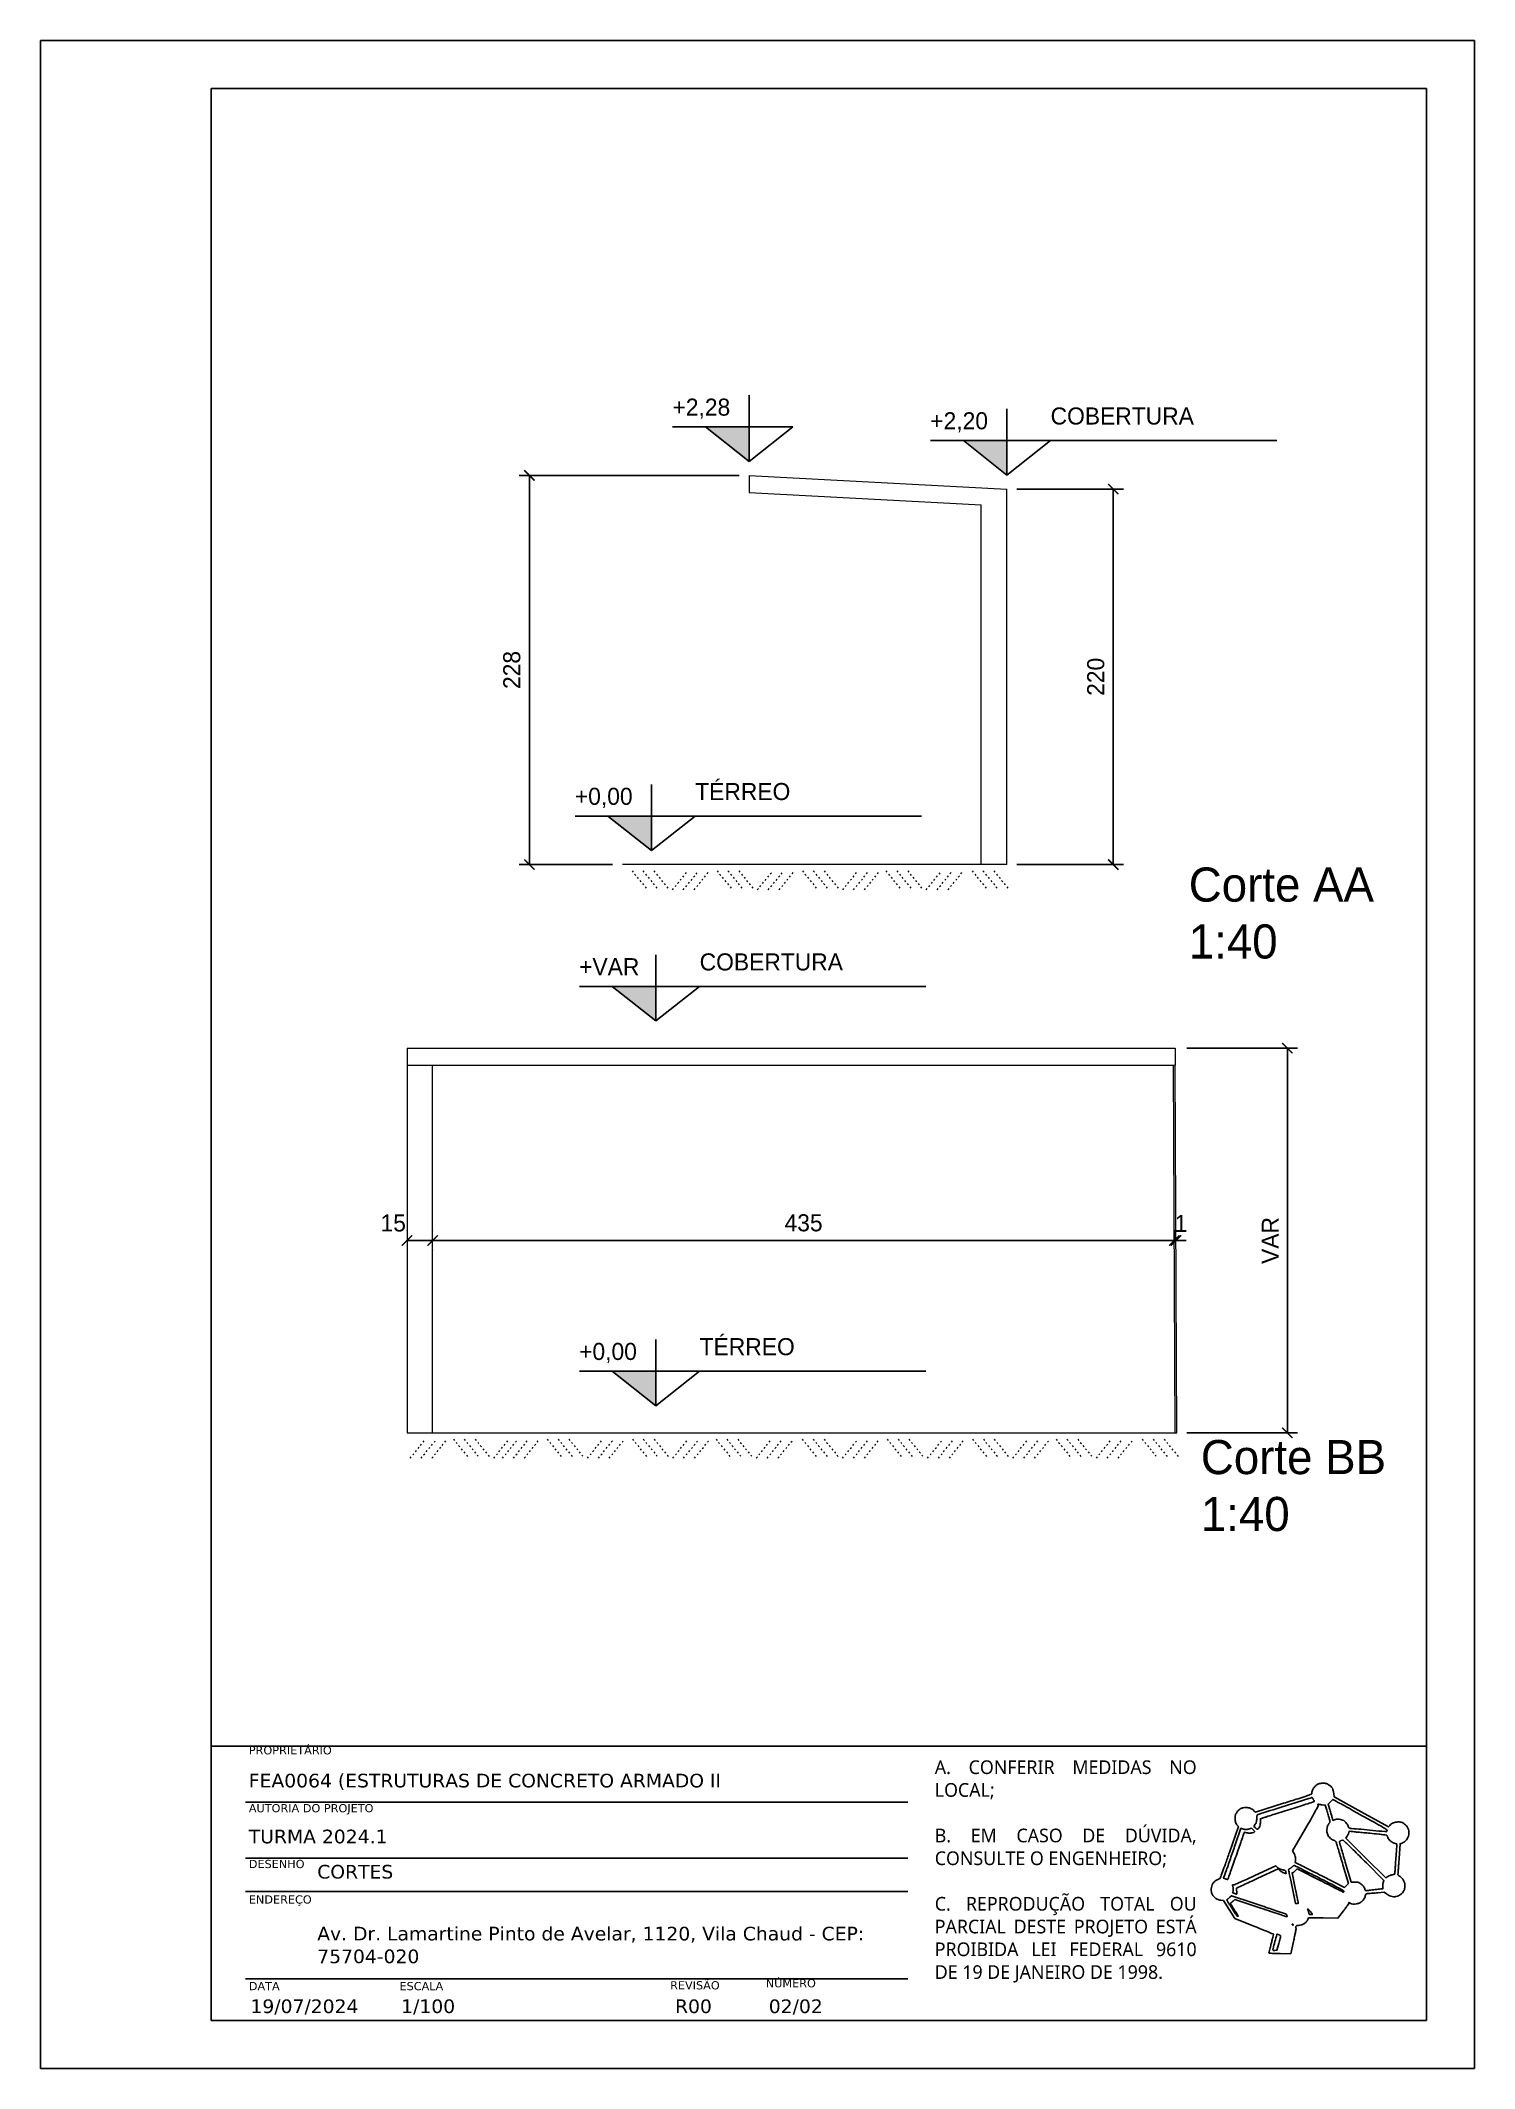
# Paper-space layout 'A4-02' of a CAD drawing. Header units: centimetres, sheet in millimetres. Extents: x 0 to 210, y 0 to 297.
# The model-space entities are those that its viewports show. They can reach past a viewport. Long polylines and large blocks are cut down to what shows.
import ezdxf

# ---------------------------------------------------------------- set-up
doc = ezdxf.new("R2010")
doc.units = ezdxf.units.CM
doc.header["$LTSCALE"] = 0.5
doc.linetypes.add('ACAD_ISO03W100', pattern=[30, 12, -18])
doc.layers.get('0').update_dxf_attribs({"lineweight": 0})
doc.layers.get('0').transparency = 0.9
doc.layers.get('Defpoints').update_dxf_attribs({"color": 130})
doc.layers.add('CARIMBO', color=250, linetype='Continuous')
doc.layers.add('COTA', color=10, linetype='Continuous')
doc.layers.get('0').off()
doc.styles.add('Century Gothic_B', font='GOTHICB.TTF', dxfattribs={"height": 0.15})
doc.styles.add('COTA40', font='GOTHIC.TTF', dxfattribs={"height": 0.1})
doc.dimstyles.new('COTA40', dxfattribs={"dimscale": 0, "dimtxt": 0.1, "dimasz": 0.06, "dimexe": 0.06, "dimexo": 0.059, "dimgap": 0.05, "dimtad": 1, "dimdec": 0, "dimlfac": 100, "dimzin": 0, "dimdsep": 46, "dimtxsty": 'COTA40', "dimblk": 'ARCHTICK', "dimcen": 0.09, "dimclrt": 7, "dimadec": 0, "dimazin": 0, "dimtfac": 1.5, "dimtdec": 0, "dimtix": 1, "dimtmove": 2, "dimatfit": 3, "dimfxl": 1, "dimtolj": 1, "dimtzin": 0, "dimarcsym": 0})

# ---------------------------------------------------------------- blocks, each defined once
blk = doc.blocks.new('_ArchTick')
at = {"color": 0, "linetype": 'ByBlock', "const_width": 0.15}
blk.add_lwpolyline([(-0.5, -0.5), (0.5, 0.5)], dxfattribs=at)
blk = doc.blocks.new('*D31')
at = {"layer": 'COTA', "color": 0, "lineweight": -2, "transparency": 16777216}
for p, q in [((59.282, -298.382), (59.906, -298.382)), ((59.846, -298.382), (59.846, -300.582)), ((59.282, -300.582), (59.906, -300.582))]:
    blk.add_line(p, q, dxfattribs=at)
at = {"layer": 'Defpoints', "color": 0, "lineweight": 5, "transparency": 16777216}
for p in [(59.223, -298.382), (59.223, -300.582), (59.846, -300.582)]:
    blk.add_point(p, dxfattribs=at)
at = {"layer": 'COTA', "color": 0, "lineweight": -2, "transparency": 16777216, "xscale": 0.06, "yscale": 0.06, "zscale": 0.06}
for p, rotation in [((59.846, -298.382), 90), ((59.846, -300.582), 270)]:
    blk.add_blockref('_ArchTick', p, dxfattribs=dict(at, rotation=rotation))
at = {"layer": 'COTA', "color": 7, "transparency": 16777216, "insert": (59.744, -299.482), "char_height": 0.1, "attachment_point": 5, "rotation": 90, "style": 'COTA40'}
blk.add_mtext('\\A1;220', dxfattribs=at)
blk = doc.blocks.new('*D32')
at = {"layer": 'COTA', "color": 0, "lineweight": -2, "transparency": 16777216}
for p, q in [((57.654, -298.302), (56.366, -298.302)), ((56.426, -298.302), (56.426, -300.582)), ((56.912, -300.582), (56.366, -300.582))]:
    blk.add_line(p, q, dxfattribs=at)
at = {"layer": 'Defpoints', "color": 0, "lineweight": 5, "transparency": 16777216}
for p in [(57.713, -298.302), (56.426, -300.582), (56.971, -300.582)]:
    blk.add_point(p, dxfattribs=at)
at = {"layer": 'COTA', "color": 0, "lineweight": -2, "transparency": 16777216, "xscale": 0.06, "yscale": 0.06, "zscale": 0.06}
for p, rotation in [((56.426, -298.302), 90), ((56.426, -300.582), 270)]:
    blk.add_blockref('_ArchTick', p, dxfattribs=dict(at, rotation=rotation))
at = {"layer": 'COTA', "color": 7, "transparency": 16777216, "insert": (56.323, -299.442), "char_height": 0.1, "attachment_point": 5, "rotation": 90, "style": 'COTA40'}
blk.add_mtext('\\A1;228', dxfattribs=at)
blk = doc.blocks.new('*D33')
at = {"layer": 'COTA', "color": 0, "lineweight": -2, "transparency": 16777216}
for p, q in [((48.976, -310.657), (49.624, -310.657)), ((49.564, -312.911), (49.564, -310.657)), ((48.976, -312.911), (49.624, -312.911))]:
    blk.add_line(p, q, dxfattribs=at)
at = {"layer": 'Defpoints', "color": 0, "lineweight": 5, "transparency": 16777216}
for p in [(48.917, -310.657), (49.564, -310.657), (48.917, -312.911)]:
    blk.add_point(p, dxfattribs=at)
at = {"layer": 'COTA', "color": 0, "lineweight": -2, "transparency": 16777216, "xscale": 0.06, "yscale": 0.06, "zscale": 0.06}
for p, rotation in [((49.564, -310.657), 90), ((49.564, -312.911), 270)]:
    blk.add_blockref('_ArchTick', p, dxfattribs=dict(at, rotation=rotation))
at = {"layer": 'COTA', "color": 7, "transparency": 16777216, "insert": (49.464, -311.784), "char_height": 0.1, "attachment_point": 5, "rotation": 90, "style": 'COTA40'}
blk.add_mtext('\\A1;VAR', dxfattribs=at)
blk = doc.blocks.new('*D34')
at = {"layer": 'COTA', "color": 0, "lineweight": -2, "transparency": 16777216}
for p, q in [((48.902, -311.775), (48.902, -311.724)), ((44.557, -311.784), (48.902, -311.784)), ((44.557, -311.843), (44.557, -311.844))]:
    blk.add_line(p, q, dxfattribs=at)
at = {"layer": 'Defpoints', "color": 0, "lineweight": 5, "transparency": 16777216}
for p in [(44.557, -311.784), (48.902, -311.784), (48.902, -311.834)]:
    blk.add_point(p, dxfattribs=at)
at = {"layer": 'COTA', "color": 0, "lineweight": -2, "transparency": 16777216, "xscale": 0.06, "yscale": 0.06, "zscale": 0.06, "rotation": 180}
blk.add_blockref('_ArchTick', (44.557, -311.784), dxfattribs=at)
at = {"layer": 'COTA', "color": 0, "lineweight": -2, "transparency": 16777216, "xscale": 0.06, "yscale": 0.06, "zscale": 0.06}
blk.add_blockref('_ArchTick', (48.902, -311.784), dxfattribs=at)
at = {"layer": 'COTA', "color": 7, "transparency": 16777216, "insert": (46.73, -311.681), "char_height": 0.1, "attachment_point": 5, "style": 'COTA40'}
blk.add_mtext('\\A1;435', dxfattribs=at)
blk = doc.blocks.new('*D35')
at = {"layer": 'COTA', "color": 0, "lineweight": -2, "transparency": 16777216}
for p, q in [((44.407, -311.725), (44.407, -311.724)), ((44.557, -311.725), (44.557, -311.724)), ((44.557, -311.784), (44.407, -311.784))]:
    blk.add_line(p, q, dxfattribs=at)
at = {"layer": 'Defpoints', "color": 0, "lineweight": 5, "transparency": 16777216}
for p in [(44.407, -311.784), (44.407, -311.784), (44.557, -311.784)]:
    blk.add_point(p, dxfattribs=at)
at = {"layer": 'COTA', "color": 0, "lineweight": -2, "transparency": 16777216, "xscale": 0.06, "yscale": 0.06, "zscale": 0.06, "rotation": 180}
blk.add_blockref('_ArchTick', (44.407, -311.784), dxfattribs=at)
at = {"layer": 'COTA', "color": 0, "lineweight": -2, "transparency": 16777216, "xscale": 0.06, "yscale": 0.06, "zscale": 0.06}
blk.add_blockref('_ArchTick', (44.557, -311.784), dxfattribs=at)
at = {"layer": 'COTA', "color": 7, "transparency": 16777216, "insert": (44.326, -311.682), "char_height": 0.1, "attachment_point": 5, "style": 'COTA40'}
blk.add_mtext('\\A1;15', dxfattribs=at)
blk = doc.blocks.new('*D36')
at = {"layer": 'COTA', "color": 0, "lineweight": -2, "transparency": 16777216}
for p, q in [((48.902, -311.725), (48.902, -311.724)), ((48.912, -311.725), (48.912, -311.724)), ((48.902, -311.784), (48.842, -311.784)), ((48.902, -311.784), (48.912, -311.784)), ((48.912, -311.784), (48.972, -311.784))]:
    blk.add_line(p, q, dxfattribs=at)
at = {"layer": 'Defpoints', "color": 0, "lineweight": 5, "transparency": 16777216}
for p in [(48.902, -311.784), (48.912, -311.784), (48.912, -311.784)]:
    blk.add_point(p, dxfattribs=at)
at = {"layer": 'COTA', "color": 0, "lineweight": -2, "transparency": 16777216, "xscale": 0.06, "yscale": 0.06, "zscale": 0.06}
blk.add_blockref('_ArchTick', (48.902, -311.784), dxfattribs=at)
at = {"layer": 'COTA', "color": 0, "lineweight": -2, "transparency": 16777216, "xscale": 0.06, "yscale": 0.06, "zscale": 0.06, "rotation": 180}
blk.add_blockref('_ArchTick', (48.912, -311.784), dxfattribs=at)
at = {"layer": 'COTA', "color": 7, "transparency": 16777216, "insert": (48.941, -311.684), "char_height": 0.1, "attachment_point": 5, "style": 'COTA40'}
blk.add_mtext('\\A1;1', dxfattribs=at)

msp = doc.modelspace()

# ---------------------------------------------------------------- hatches: boundary and pattern name
at = {"layer": 'COTA'}
h = msp.add_hatch(color=256, dxfattribs=at)
h.dxf.hatch_style = 1
h.paths.add_polyline_path([(57.713, -298.018), (57.458, -298.018), (57.713, -298.22)])
h = msp.add_hatch(color=256, dxfattribs=at)
h.dxf.hatch_style = 1
h.paths.add_polyline_path([(59.223, -298.098), (58.968, -298.098), (59.223, -298.3)])
h = msp.add_hatch(color=256, dxfattribs=at)
h.dxf.hatch_style = 1
h.paths.add_polyline_path([(57.141, -300.298), (56.886, -300.298), (57.141, -300.5)])
h = msp.add_hatch(color=256, dxfattribs=at)
h.dxf.hatch_style = 1
h.paths.add_polyline_path([(45.864, -310.296), (45.609, -310.296), (45.864, -310.498)])
h = msp.add_hatch(color=256, dxfattribs=at)
h.dxf.hatch_style = 1
h.paths.add_polyline_path([(45.864, -312.55), (45.609, -312.55), (45.864, -312.752)])

# ---------------------------------------------------------------- linework, layer by layer
at = {"layer": 'CARIMBO', "color": 251, "linetype": 'Continuous', "lineweight": 5, "true_color": 0x636466}
for points in [[(57.713, -298.302), (59.223, -298.382)], [(57.713, -298.302), (57.713, -298.402)], [(57.713, -298.402), (57.713, -298.402), (57.713, -298.402), (59.073, -298.474)], [(59.223, -300.582), (59.223, -298.382), (59.223, -298.382)], [(59.223, -300.582), (59.073, -300.582), (59.073, -298.474)], [(44.407, -310.657), (44.407, -312.911)], [(44.407, -310.657), (48.907, -310.657)], [(48.907, -310.657), (48.907, -310.757)], [(44.407, -310.757), (48.907, -310.757)], [(44.557, -312.911), (44.557, -312.911), (44.557, -310.757)]]:
    msp.add_lwpolyline(points, dxfattribs=at)
at = {"layer": 'CARIMBO', "color": 3, "linetype": 'Continuous', "lineweight": 5}
for points in [[(59.223, -300.582), (56.971, -300.582)], [(44.407, -312.911), (48.917, -312.911)]]:
    msp.add_lwpolyline(points, dxfattribs=at)
at = {"layer": 'CARIMBO', "color": 12, "linetype": 'ACAD_ISO03W100', "lineweight": 5}
for points in [[(57.027, -300.619), (57.118, -300.73)], [(57.091, -300.619), (57.181, -300.73)], [(57.155, -300.619), (57.245, -300.73)], [(57.264, -300.73), (57.354, -300.619)], [(57.327, -300.73), (57.418, -300.619)], [(57.391, -300.73), (57.481, -300.619)], [(57.525, -300.619), (57.616, -300.73)], [(57.589, -300.619), (57.679, -300.73)], [(57.653, -300.619), (57.743, -300.73)], [(57.761, -300.73), (57.852, -300.619)], [(57.825, -300.73), (57.916, -300.619)], [(57.889, -300.73), (57.979, -300.619)], [(58.025, -300.619), (58.115, -300.73)], [(58.089, -300.619), (58.179, -300.73)], [(58.152, -300.619), (58.243, -300.73)], [(58.261, -300.73), (58.351, -300.619)], [(58.325, -300.73), (58.415, -300.619)], [(58.389, -300.73), (58.479, -300.619)], [(58.514, -300.619), (58.604, -300.73)], [(58.578, -300.619), (58.668, -300.73)], [(58.642, -300.619), (58.732, -300.73)], [(58.75, -300.73), (58.841, -300.619)], [(58.814, -300.73), (58.904, -300.619)], [(58.878, -300.73), (58.968, -300.619)], [(59.019, -300.619), (59.11, -300.73)], [(59.083, -300.619), (59.174, -300.73)], [(59.147, -300.619), (59.237, -300.73)], [(44.426, -313.059), (44.516, -312.948)], [(44.489, -313.059), (44.58, -312.948)], [(44.553, -313.059), (44.643, -312.948)], [(44.679, -312.948), (44.769, -313.059)], [(44.742, -312.948), (44.833, -313.059)], [(44.806, -312.948), (44.896, -313.059)], [(44.915, -313.059), (45.005, -312.948)], [(44.966, -313.059), (45.057, -312.948)], [(45.03, -313.059), (45.12, -312.948)], [(45.094, -313.059), (45.184, -312.948)], [(45.228, -312.948), (45.318, -313.059)], [(45.292, -312.948), (45.382, -313.059)], [(45.355, -312.948), (45.446, -313.059)], [(45.464, -313.059), (45.554, -312.948)], [(45.528, -313.059), (45.618, -312.948)], [(45.591, -313.059), (45.682, -312.948)], [(45.728, -312.948), (45.818, -313.059)], [(45.791, -312.948), (45.882, -313.059)], [(45.855, -312.948), (45.945, -313.059)], [(45.964, -313.059), (46.054, -312.948)], [(46.027, -313.059), (46.118, -312.948)], [(46.091, -313.059), (46.182, -312.948)], [(46.217, -312.948), (46.307, -313.059)], [(46.28, -312.948), (46.371, -313.059)], [(46.344, -312.948), (46.435, -313.059)], [(46.453, -313.059), (46.543, -312.948)], [(46.517, -313.059), (46.607, -312.948)], [(46.58, -313.059), (46.671, -312.948)], [(46.722, -312.948), (46.812, -313.059)], [(46.786, -312.948), (46.876, -313.059)], [(46.85, -312.948), (46.94, -313.059)], [(46.958, -313.059), (47.049, -312.948)], [(47.022, -313.059), (47.112, -312.948)], [(47.086, -313.059), (47.176, -312.948)], [(47.22, -312.948), (47.31, -313.059)], [(47.284, -312.948), (47.374, -313.059)], [(47.347, -312.948), (47.438, -313.059)], [(47.456, -313.059), (47.547, -312.948)], [(47.52, -313.059), (47.61, -312.948)], [(47.584, -313.059), (47.674, -312.948)], [(47.72, -312.948), (47.81, -313.059)], [(47.783, -312.948), (47.874, -313.059)], [(47.847, -312.948), (47.937, -313.059)], [(47.956, -313.059), (48.046, -312.948)], [(48.02, -313.059), (48.11, -312.948)], [(48.083, -313.059), (48.174, -312.948)], [(48.209, -312.948), (48.299, -313.059)], [(48.273, -312.948), (48.363, -313.059)], [(48.336, -312.948), (48.427, -313.059)], [(48.445, -313.059), (48.535, -312.948)], [(48.509, -313.059), (48.599, -312.948)], [(48.572, -313.059), (48.663, -312.948)], [(48.714, -312.948), (48.805, -313.059)], [(48.778, -312.948), (48.868, -313.059)], [(48.842, -312.948), (48.932, -313.059)]]:
    msp.add_lwpolyline(points, dxfattribs=at)
at = {"layer": 'CARIMBO', "color": 4, "linetype": 'Continuous', "lineweight": 5}
for points in [[(48.907, -312.911), (48.897, -310.757)], [(48.917, -312.911), (48.907, -310.757)]]:
    msp.add_lwpolyline(points, dxfattribs=at)
at = {"layer": 'COTA'}
for p, q in [((57.713, -298.22), (57.713, -297.832)), ((59.223, -298.3), (59.223, -297.912)), ((57.265, -298.018), (57.969, -298.018)), ((57.458, -298.018), (57.713, -298.22)), ((57.969, -298.018), (57.713, -298.22)), ((58.775, -298.098), (60.804, -298.098)), ((58.968, -298.098), (59.223, -298.3)), ((59.479, -298.098), (59.223, -298.3)), ((57.141, -300.5), (57.141, -300.112)), ((56.694, -300.298), (58.722, -300.298)), ((56.886, -300.298), (57.141, -300.5)), ((57.397, -300.298), (57.141, -300.5)), ((45.864, -310.498), (45.864, -310.111)), ((45.417, -310.296), (47.446, -310.296)), ((45.609, -310.296), (45.864, -310.498)), ((46.121, -310.296), (45.864, -310.498)), ((45.864, -312.752), (45.864, -312.364)), ((45.417, -312.55), (47.446, -312.55)), ((45.609, -312.55), (45.864, -312.752)), ((46.121, -312.55), (45.864, -312.752))]:
    msp.add_line(p, q, dxfattribs=at)

# ---------------------------------------------------------------- texts
at = {"layer": 'COTA', "color": 0, "char_height": 0.1, "attachment_point": 1, "style": 'COTA40'}
for s, insert in [('+2,28', (57.264, -297.852)), ('+2,20', (58.774, -297.932)), ('COBERTURA', (59.479, -297.904)), ('TÉRREO', (57.397, -300.104)), ('+0,00', (56.692, -300.132)), ('+VAR', (45.415, -310.13)), ('COBERTURA', (46.121, -310.102)), ('+0,00', (45.415, -312.384)), ('TÉRREO', (46.121, -312.356))]:
    msp.add_mtext_dynamic_manual_height_columns(s, width=2.72024, gutter_width=0.917, heights=[0], dxfattribs=dict(at, insert=insert))

# ---------------------------------------------------------------- dimensions: what is measured, and where the dimension line sits
at = {"layer": 'COTA'}
for base, p1, p2, picture, middle in [((56.426, -300.582), (57.713, -298.302), (56.971, -300.582), '*D32', (56.323, -299.442)), ((59.846, -300.582), (59.223, -298.382), (59.223, -300.582), '*D31', (59.744, -299.482))]:
    dim = msp.add_linear_dim(base=base, p1=p1, p2=p2, angle=90, dimstyle='COTA40', override={"dimscale": 1}, dxfattribs=at)
    dim.commit()
    dim.dimension.update_dxf_attribs({"geometry": picture, "text_midpoint": middle})
dim = msp.add_linear_dim(base=(49.564, -310.657), p1=(48.917, -312.911), p2=(48.917, -310.657), angle=90, text='VAR', dimstyle='COTA40', override={"dimscale": 1}, dxfattribs=at)
dim.commit()
dim.dimension.update_dxf_attribs({"geometry": '*D33', "text_midpoint": (49.464, -311.784)})
for base, p1, p2, picture, middle in [((44.407, -311.784), (44.557, -311.784), (44.407, -311.784), '*D35', (44.326, -311.682)), ((48.912, -311.784), (48.902, -311.784), (48.912, -311.784), '*D36', (48.941, -311.684))]:
    dim = msp.add_linear_dim(base=base, p1=p1, p2=p2, dimstyle='COTA40', override={"dimscale": 1}, dxfattribs=at)
    dim.commit()
    dim.dimension.update_dxf_attribs({"geometry": picture, "text_midpoint": middle, "dimtype": 160})
dim = msp.add_linear_dim(base=(48.9022701, -311.7837734), p1=(44.55727, -311.7837259), p2=(48.9022701, -311.8337723), dimstyle='COTA40', override={"dimscale": 1}, dxfattribs=at)
dim.commit()
dim.dimension.update_dxf_attribs({"geometry": '*D34', "text_midpoint": (46.7297701, -311.6812581)})

psp = doc.layouts.new('A4-02')

# ---------------------------------------------------------------- linework, layer by layer
at = {"layer": 'CARIMBO'}
for p, q in [((210, 297), (0, 297)), ((0, 297), (0, 0)), ((210, 0), (210, 297)), ((25, 290), (25, 7)), ((203, 290), (25, 290)), ((203, 7), (203, 290)), ((25, 47.2), (203, 47.2)), ((30, 39), (127, 39)), ((30, 30.8), (127, 30.8)), ((30, 25.9), (127, 25.9)), ((30, 13.1), (127, 13.1)), ((25, 7), (203, 7)), ((0, 0), (210, 0))]:
    psp.add_line(p, q, dxfattribs=at)
for points in [[(187.08, 41.64, 0.079478), (186.74, 41.4, 0.054467), (186.45, 41.04, 0.055091), (186.25, 40.63, 0.089267), (186.18, 40.25, -0.318001), (186.12, 40.17, -0.00227), (185.34, 39.9, -0.004795), (184.18, 39.51, -0.00091), (182.05, 38.84), (177.93, 37.53), (177.7, 37.75, 0.045989), (177.45, 37.95, 0.048466), (177.17, 38.1, 0.049205), (176.87, 38.19, 0.050376), (176.56, 38.22, 0.057358), (176.1, 38.17, 0.073919), (175.71, 38.01, 0.074646), (175.39, 37.75, 0.059941), (175.13, 37.39, 0.022187), (175.03, 37.19, 0.046293), (174.98, 37.03, 0.042492), (174.95, 36.86, 0.016038), (174.94, 36.61, 0.031811), (174.97, 36.29, 0.052573), (175.03, 36.03, 0.056422), (175.14, 35.8, 0.043793), (175.31, 35.58), (175.44, 35.44), (174.12, 31.64, -0.001341), (173.53, 29.96, -0.00365), (173.1, 28.79, -0.000922), (172.76, 27.86, -0.232969), (172.7, 27.8, 0.052602), (172.3, 27.63, 0.060655), (171.96, 27.39, 0.062659), (171.7, 27.08, 0.062566), (171.53, 26.71, 0.067657), (171.44, 26.28, 0.07176), (171.48, 25.84, 0.071432), (171.65, 25.44, 0.066114), (171.92, 25.08, 0.03404), (172.13, 24.9, 0.051282), (172.34, 24.77, 0.04987), (172.58, 24.69, 0.030117), (172.87, 24.63), (173.23, 24.59), (174.07, 23.28), (174.92, 21.97), (177.71, 20.84, -0.00035), (178.78, 20.41, -0.000565), (179.69, 20.04, -0.000077), (180.5, 19.7, -0.041097), (180.55, 19.68, -0.317107), (180.56, 19.64, -0.002034), (180.48, 19.25, -0.00699), (180.37, 18.81, -0.004284), (180.24, 18.29, 0.003499), (180.08, 17.68, 0.009869), (179.98, 17.26, 0.005641), (179.91, 16.94, 0.317571), (179.94, 16.89, 0.121999), (179.99, 16.87, 0.001087), (180.44, 16.85, 0.003666), (180.96, 16.84, 0.002349), (181.55, 16.82), (183.1, 16.8), (183.5, 18.6, 0.003235), (183.65, 19.31, 0.004837), (183.77, 19.92, 0.002145), (183.87, 20.45, 0.099334), (183.86, 20.56, -0.057961), (183.84, 20.75, -0.189286), (183.89, 20.86, -0.162677), (184.01, 20.93, -0.040506), (184.23, 20.95, 0.074695), (184.64, 21.01, 0.067212), (185.03, 21.19, 0.06575), (185.36, 21.47, 0.065907), (185.61, 21.83), (185.72, 22.05), (187.86, 22.04), (190.01, 22.02), (190.82, 23.07, 0.005197), (191.14, 23.5, 0.009482), (191.39, 23.85, 0.004462), (191.59, 24.15, 0.241149), (191.59, 24.21, -0.038552), (191.58, 24.28, -0.487664), (191.59, 24.29, -0.104544), (191.63, 24.28, -0.003557), (191.79, 24.21, 0.08403), (192.2, 24.08, 0.068415), (192.66, 24.09, 0.066973), (193.11, 24.22, 0.07379), (193.5, 24.46, 0.047786), (193.69, 24.66, 0.036473), (193.86, 24.91, 0.037396), (193.99, 25.16, 0.094407), (194.03, 25.36, -0.152944), (194.06, 25.48, -0.128065), (194.16, 25.56, -0.081842), (194.33, 25.61, -0.031911), (194.57, 25.63, 0.017211), (194.75, 25.64, 0.003074), (195.07, 25.66, 0.003318), (195.45, 25.69, 0.00299), (195.84, 25.73), (196.8, 25.84), (197.1, 25.57, 0.108864), (197.77, 25.21, 0.117508), (198.51, 25.17, 0.117913), (199.19, 25.46, 0.110153), (199.68, 26.04, 0.037258), (199.74, 26.18, 0.034903), (199.78, 26.34, 0.029781), (199.8, 26.52, 0.016378), (199.81, 26.74, 0.015811), (199.81, 26.99, 0.046417), (199.78, 27.16, 0.049348), (199.73, 27.32, 0.019736), (199.62, 27.53, 0.027212), (199.51, 27.7, 0.030137), (199.39, 27.85, 0.030273), (199.25, 27.98, 0.027963), (199.1, 28.1, -0.012714), (198.92, 28.22, -0.065884), (198.83, 28.31, -0.119764), (198.8, 28.38, -0.093219), (198.8, 28.48, 0.026903), (198.81, 28.6, 0.000513), (198.86, 29.22, 0.001244), (198.91, 29.94, 0.000833), (198.97, 30.77), (199.11, 32.9), (199.4, 33.01, 0.131929), (200.03, 33.47, 0.124197), (200.37, 34.2, 0.123277), (200.32, 35, 0.128862), (199.9, 35.67, 0.035506), (199.65, 35.88, 0.060104), (199.41, 36.01, 0.058967), (199.14, 36.08, 0.032836), (198.8, 36.1, 0.043172), (198.45, 36.07, 0.058016), (198.13, 35.98, 0.059393), (197.85, 35.82, 0.048311), (197.6, 35.59), (197.41, 35.38), (193.42, 37.59), (189.44, 39.8), (189.4, 40.27, 0.045148), (189.33, 40.7, 0.069177), (189.19, 41.04, 0.07197), (188.96, 41.32, 0.053536), (188.65, 41.56, 0.019859), (188.44, 41.68, 0.053842), (188.28, 41.74, 0.04808), (188.1, 41.76, 0.013377), (187.83, 41.77, 0.014365), (187.58, 41.76, 0.029893), (187.39, 41.74, 0.035951), (187.23, 41.7, 0.034713)], [(186.32, 39.57, 0.031863), (186.34, 39.52, 0.011462), (186.38, 39.44, 0.011316), (186.43, 39.36, 0.013177), (186.47, 39.29, -0.017287), (186.51, 39.22, -0.0272), (186.54, 39.16, -0.025593), (186.56, 39.11, -0.299351), (186.55, 39.09, -0.099006), (186.53, 39.08, -0.000046), (185.58, 38.77, -0.000665), (184.52, 38.43, -0.000405), (183.27, 38.04, 0.00001), (181.97, 37.63, 0.000012), (180.77, 37.25, 0.00001), (179.76, 36.93, 0.000097), (179.33, 36.79), (178.66, 36.58), (178.66, 36.15, -0.038871), (178.64, 35.82, -0.04202), (178.56, 35.5, -0.046084), (178.45, 35.24, -0.095107), (178.3, 35.07, -0.095463), (178.24, 35.03, -0.1793), (178.17, 35.03, -0.082716), (178.1, 35.08, -0.010801), (177.95, 35.22), (177.71, 35.45), (177.91, 35.77, 0.023212), (178.02, 35.97, 0.053839), (178.08, 36.13, 0.044556), (178.1, 36.31, 0.011864), (178.12, 36.6, -0.009508), (178.13, 36.84, -0.028153), (178.15, 37, -0.038951), (178.17, 37.11, -0.225559), (178.21, 37.15, -0.011613), (178.74, 37.33, -0.000133), (182.31, 38.46, -0.000027), (186.07, 39.65, -0.060557), (186.19, 39.67, -0.100927), (186.23, 39.67, -0.076882), (186.27, 39.65, -0.074024), (186.3, 39.61, -0.081175)], [(187.72, 38.61), (188.16, 38.57), (188.37, 37.81, 0.001166), (188.47, 37.49, 0.000919), (188.57, 37.13, 0.000929), (188.66, 36.81, 0.002298), (188.74, 36.57, -0.006874), (188.81, 36.3, -0.039177), (188.84, 36.16, -0.084305), (188.84, 36.07, -0.165216), (188.8, 36.01, 0.067696), (188.76, 35.96, 0.012124), (188.69, 35.86, 0.012896), (188.62, 35.74, 0.011331), (188.55, 35.61, 0.053195), (188.45, 35.33, 0.04526), (188.4, 35.01, 0.044287), (188.4, 34.67, 0.04575), (188.47, 34.35, 0.070802), (188.59, 34.08, 0.048201), (188.81, 33.81, 0.046928), (189.08, 33.57, 0.056012), (189.38, 33.41, -0.016724), (189.59, 33.31, -0.09403), (189.69, 33.24, -0.096831), (189.75, 33.13, -0.018271), (189.82, 32.91, 0.002353), (189.89, 32.67, 0.000112), (190.13, 31.86, 0.000183), (190.42, 30.9, 0.000132), (190.74, 29.82), (191.55, 27.08), (191.27, 26.79), (190.99, 26.51), (187.65, 28.21, 0.000388), (186.35, 28.86, 0.000576), (185.21, 29.44, 0.000248), (184.23, 29.93, 0.011766), (184.03, 30.03), (183.76, 30.15), (183.8, 30.47, 0.051501), (183.81, 30.75, 0.041753), (183.75, 31.06, 0.040572), (183.65, 31.36, 0.041767), (183.5, 31.63), (183.35, 31.86), (185.26, 35.16, 0.00172), (186.02, 36.47, 0.003292), (186.62, 37.54, 0.000501), (187.12, 38.45, 0.318822), (187.12, 38.51, -0.087878), (187.07, 38.59, -0.168967), (187.06, 38.66, -0.263976), (187.1, 38.7, -0.164458), (187.17, 38.7, 0.053649), (187.24, 38.68, 0.00818), (187.38, 38.65, 0.009074), (187.55, 38.63, 0.007751)], [(193.65, 36.97, -0.000688), (195.85, 35.75, -0.008137), (196.69, 35.26, -0.012877), (197.15, 34.97, -0.300165), (197.2, 34.83, -0.057537), (197.18, 34.77, -0.102251), (197.15, 34.72, -0.110803), (197.1, 34.69, -0.076165), (197.04, 34.68, -0.02293), (196.89, 34.69, -0.000084), (195.11, 34.85, -0.000518), (193.4, 35.02, -0.0009), (191.98, 35.15, -0.012807), (191.74, 35.18, -0.097718), (191.63, 35.22, -0.155413), (191.57, 35.29, -0.047521), (191.53, 35.43, 0.071412), (191.44, 35.65, 0.040121), (191.28, 35.89, 0.038825), (191.07, 36.11, 0.047979), (190.85, 36.29, 0.062874), (190.54, 36.43, 0.047954), (190.18, 36.5, 0.048985), (189.82, 36.51, 0.077879), (189.52, 36.43), (189.28, 36.33), (189.16, 36.73, -0.000885), (189.1, 36.93, -0.000271), (189.01, 37.24, -0.000271), (188.9, 37.58, -0.000296), (188.81, 37.92), (188.57, 38.72), (188.91, 39.06), (189.25, 39.4), (189.66, 39.18, -0.003409), (189.95, 39.02, -0.000135), (191.01, 38.44, -0.000239), (192.25, 37.75, -0.000169)], [(176.53, 35, 0.029732), (176.65, 35.01, 0.016387), (176.8, 35.03, 0.016289), (176.94, 35.06, 0.025067), (177.07, 35.09), (177.34, 35.19), (177.6, 34.93, -0.027415), (177.77, 34.74, -0.311881), (177.78, 34.64, -0.197541), (177.68, 34.57, -0.012375), (177.33, 34.49, -0.021963), (177.15, 34.46, -0.036691), (177, 34.45, -0.035708), (176.84, 34.47, -0.019541), (176.66, 34.51), (176.31, 34.6), (176.18, 34.24, 0.003701), (176.09, 34, 0.000146), (175.77, 33.08, 0.000259), (175.4, 32.01, 0.000183), (174.98, 30.8, -0.0004), (174.56, 29.61, -0.000658), (174.21, 28.6, -0.00004), (173.89, 27.7, -0.112129), (173.88, 27.68, -0.253723), (173.86, 27.67, -0.007738), (173.78, 27.69, -0.013512), (173.68, 27.72, -0.008721), (173.56, 27.76), (173.27, 27.86), (173.7, 29.1, -0.000037), (173.92, 29.74, -0.000012), (174.25, 30.69, -0.000012), (174.62, 31.74, -0.000014), (174.97, 32.76), (175.81, 35.17), (176.04, 35.09, 0.02723), (176.15, 35.05, 0.01557), (176.28, 35.03, 0.01552), (176.42, 35.01, 0.0248)], [(194.17, 30.11), (196.75, 27.55), (196.64, 27.25, 0.028266), (196.6, 27.1, 0.02451), (196.58, 26.95, 0.024559), (196.57, 26.79, 0.028739), (196.57, 26.64, -0.001995), (196.58, 26.52, -0.003309), (196.59, 26.42, -0.000447), (196.6, 26.33, -0.361795), (196.6, 26.32, -0.03599), (196.59, 26.32, -0.000005), (196.27, 26.29, -0.000135), (195.91, 26.25, -0.000082), (195.48, 26.2, 0.001749), (195.04, 26.15, 0.002362), (194.65, 26.1, 0.001598), (194.32, 26.06, 0.025723), (194.21, 26.04, -0.06375), (194.12, 26.03, -0.183375), (194.05, 26.05, -0.102514), (194, 26.12, -0.0133), (193.93, 26.29, 0.038184), (193.81, 26.56, 0.047969), (193.66, 26.78, 0.047232), (193.46, 26.96, 0.035356), (193.21, 27.13, 0.026141), (193.03, 27.23, 0.054643), (192.89, 27.28, 0.04436), (192.71, 27.3, 0.012318), (192.44, 27.3), (191.95, 27.29), (191.09, 30.21, -0.000578), (190.76, 31.33, -0.000934), (190.48, 32.29, -0.000122), (190.23, 33.14, -0.071528), (190.23, 33.2, -0.231594), (190.24, 33.23, -0.028555), (190.31, 33.27, -0.029017), (190.39, 33.32, -0.020061), (190.5, 33.36), (190.77, 33.45), (191.18, 33.06, -0.004686), (191.45, 32.8, -0.000307), (192.23, 32.04, -0.000446), (193.15, 31.12, -0.000333)], [(194.73, 34.44, -0.00146), (195.98, 34.31, -0.007591), (196.67, 34.23, -0.006209), (197.11, 34.17, -0.238802), (197.19, 34.11, -0.015788), (197.22, 34.06, -0.00479), (197.25, 33.98, -0.004792), (197.29, 33.9, -0.005205), (197.32, 33.81, 0.075512), (197.46, 33.56, 0.049275), (197.68, 33.32, 0.047846), (197.96, 33.12, 0.05785), (198.26, 32.99, -0.001287), (198.39, 32.95, -0.00198), (198.51, 32.91, -0.000639), (198.62, 32.88, -0.057514), (198.63, 32.87, -0.280891), (198.64, 32.86, -0.000083), (198.6, 32.23, -0.001358), (198.55, 31.53, -0.000819), (198.49, 30.7, 0.000173), (198.43, 29.87, 0.000278), (198.38, 29.16, 0.000042), (198.33, 28.53, 0.018054), (198.33, 28.49, -0.302632), (198.31, 28.46, -0.016169), (198.22, 28.43, -0.020877), (198.1, 28.39, -0.013225), (197.96, 28.36, 0.026185), (197.8, 28.32, 0.017269), (197.62, 28.26, 0.017393), (197.44, 28.18, 0.031903), (197.31, 28.11), (197.03, 27.93), (194.1, 30.82), (191.17, 33.71), (191.36, 34.01, 0.020627), (191.43, 34.14, 0.016626), (191.5, 34.28, 0.016938), (191.56, 34.42, 0.04077), (191.59, 34.53), (191.63, 34.75), (191.97, 34.71, 0.006056), (192.21, 34.68, 0.00035), (192.93, 34.61, 0.000532), (193.78, 34.53, 0.000391)], [(187.24, 27.91, -0.001061), (189.09, 26.97, -0.005481), (190.1, 26.43, -0.003402), (190.78, 26.06, -0.230482), (190.85, 25.95, -0.036963), (190.85, 25.9, -0.061098), (190.85, 25.86, -0.087861), (190.84, 25.83, -0.25533), (190.82, 25.82, -0.111829), (190.78, 25.83, -0.000079), (189.8, 26.32, -0.000923), (188.7, 26.87, -0.000564), (187.41, 27.53), (184.06, 29.23), (183.84, 29.02, -0.014844), (183.74, 28.93, -0.012465), (183.63, 28.84, -0.01265), (183.53, 28.77, -0.033546), (183.45, 28.72), (183.29, 28.64), (183.75, 26.42, -0.000653), (183.92, 25.57, -0.001083), (184.07, 24.86, -0.000055), (184.2, 24.21, -0.260012), (184.2, 24.2, -0.142558), (184.19, 24.19, -0.004079), (184.13, 24.18, -0.007961), (184.07, 24.17, -0.005359), (183.99, 24.16), (183.8, 24.14), (183.29, 26.61, -0.000185), (183.09, 27.56, -0.000301), (182.92, 28.37, -0.000033), (182.77, 29.09, -0.02743), (182.76, 29.12, -0.246772), (182.77, 29.15, -0.022251), (182.82, 29.19, -0.024852), (182.89, 29.23, -0.016722), (182.97, 29.27, 0.03062), (183.07, 29.32, 0.017067), (183.17, 29.4, 0.016974), (183.28, 29.48, 0.026295), (183.36, 29.56, -0.013983), (183.44, 29.63, -0.018776), (183.51, 29.69, -0.016116), (183.57, 29.73, -0.154035), (183.6, 29.74, -0.116878), (183.64, 29.73, -0.000078), (184.69, 29.21, -0.000936), (185.86, 28.62, -0.000571)], [(181.48, 29.22, 0.022644), (181.57, 29.19, 0.007246), (181.7, 29.15, 0.007213), (181.85, 29.11, 0.007999), (182, 29.08, -0.013341), (182.21, 29.03, -0.09412), (182.3, 28.99, -0.140632), (182.35, 28.92, -0.042772), (182.39, 28.79, -0.013144), (182.4, 28.71, -0.018928), (182.41, 28.63, -0.014987), (182.41, 28.57, -0.202429), (182.41, 28.55, -0.290652), (182.31, 28.53, -0.026241), (182.06, 28.63, -0.031552), (181.8, 28.78, -0.038811), (181.57, 28.95), (181.26, 29.24), (178.26, 27.85, 0.000325), (177.1, 27.31, 0.000519), (176.12, 26.85, 0.000091), (175.24, 26.45, 0.028847), (175.18, 26.41, 0.150482), (175.14, 26.37, 0.101192), (175.13, 26.3, 0.050792), (175.13, 26.2, 0.010673), (175.17, 26.03, -0.016188), (175.2, 25.9, -0.018725), (175.21, 25.77, -0.018072), (175.22, 25.67, -0.096024), (175.21, 25.61, -0.109493), (175.18, 25.56, -0.19019), (175.13, 25.54, -0.077362), (175.06, 25.55, -0.008984), (174.89, 25.6), (174.62, 25.7), (174.65, 26.1, 0.016704), (174.65, 26.27, 0.015745), (174.65, 26.45, 0.01593), (174.63, 26.6, 0.051425), (174.61, 26.7, -0.032234), (174.57, 26.83, -0.159965), (174.58, 26.91, -0.375896), (174.62, 26.93, -0.099665), (174.69, 26.89, 0.279284), (174.79, 26.88, 0.00254), (175.44, 27.16, 0.00554), (176.35, 27.56, 0.001381), (177.83, 28.24), (180.89, 29.66), (181.1, 29.48, 0.017534), (181.2, 29.4, 0.014145), (181.3, 29.33, 0.014381), (181.41, 29.26, 0.035279)], [(181.41, 22.95, -0.00294), (182.05, 22.73, -0.025576), (182.33, 22.62, -0.063924), (182.47, 22.53, -0.160072), (182.53, 22.42, -0.022263), (182.55, 22.36, -0.029376), (182.55, 22.3, -0.029705), (182.55, 22.25, -0.178357), (182.54, 22.23, -0.282142), (182.51, 22.22, -0.000118), (181.4, 22.58, -0.00162), (180.17, 22.99, -0.000979), (178.71, 23.48), (174.91, 24.76), (174.64, 24.51, -0.0088), (174.53, 24.41, -0.010914), (174.42, 24.32, -0.009353), (174.33, 24.25, -0.076824), (174.28, 24.23, 0.454089), (174.26, 24.18, 0.011435), (174.37, 23.97, 0.014163), (174.55, 23.68, 0.004889), (174.81, 23.26, -0.002961), (175.04, 22.9, -0.004887), (175.24, 22.59, -0.00098), (175.4, 22.32, -0.344756), (175.4, 22.3, -0.332227), (175.33, 22.29, -0.073954), (175.22, 22.37, -0.040347), (175.08, 22.53, -0.012625), (174.9, 22.8, 0.000931), (174.76, 23.02, 0.000368), (174.56, 23.33, 0.000364), (174.35, 23.67, 0.000456), (174.15, 23.98, -0.003073), (173.86, 24.42, -0.037661), (173.77, 24.6, -0.141134), (173.75, 24.7, -0.229813), (173.8, 24.77, 0.031012), (173.86, 24.81, 0.007771), (173.96, 24.89, 0.007907), (174.07, 24.98, 0.007886), (174.18, 25.07), (174.43, 25.3), (177.38, 24.3, 0.000185), (178.58, 23.9, 0.000193), (179.78, 23.49, 0.000185), (180.81, 23.15, 0.000842)], [(183.43, 21.07, -0.076926), (183.45, 21, -0.400869), (183.44, 20.97, -0.241841), (183.39, 20.98, -0.055352), (183.33, 21.04, -0.030483), (183.3, 21.08, -0.110288), (183.29, 21.11, -0.256649), (183.3, 21.13, -0.176123), (183.32, 21.14, -0.085443), (183.35, 21.13, -0.053409), (183.38, 21.12, -0.051744), (183.41, 21.09, -0.0641)], [(186.12, 22.77), (186.24, 22.53), (186.02, 22.53, -0.027082), (185.9, 22.54, -0.12113), (185.83, 22.56, -0.146283), (185.79, 22.61, -0.046007), (185.76, 22.7, 0.011613), (185.73, 22.84, 0.008793), (185.68, 23, 0.008303), (185.63, 23.16, 0.007412), (185.57, 23.32, -0.725169), (185.61, 23.35, -0.053003), (185.76, 23.22, -0.025562), (185.98, 22.98, -0.050515)], [(181.37, 19.58, -0.028509), (181.47, 19.53, -0.046806), (181.55, 19.48, -0.059049), (181.6, 19.42, -0.167141), (181.62, 19.37, -0.056978), (181.61, 19.3, -0.001834), (181.54, 19.01, -0.003514), (181.45, 18.67, -0.002431), (181.35, 18.29), (181.08, 17.31), (180.78, 17.29, -0.012359), (180.62, 17.28, -0.076101), (180.54, 17.29, -0.179049), (180.5, 17.32, -0.1443), (180.48, 17.38, -0.063864), (180.5, 17.54, -0.000816), (180.77, 18.58, -0.000222), (181.06, 19.66, -0.340161), (181.09, 19.68, -0.086842), (181.1, 19.68, -0.001738), (181.18, 19.65, -0.004072), (181.27, 19.62, -0.002718)]]:
    psp.add_lwpolyline(points, format="xyb", close=True, dxfattribs=at)

# ---------------------------------------------------------------- texts
at = {"layer": 'CARIMBO', "char_height": 5, "attachment_point": 1, "style": 'Century Gothic_B'}
for s, insert in [('\\pxqj;{\\fCMU Concrete|b0|i0|c0|p2;Corte AA\\P1:40}', (168.16, 175.89)), ('\\pxqj;{\\fCMU Concrete|b0|i0|c0|p2;Corte BB\\P1:40}', (169.93, 92.04))]:
    psp.add_mtext_dynamic_manual_height_columns(s, width=184.9701, gutter_width=1, heights=[35.8], dxfattribs=dict(at, insert=insert))
at = {"layer": 'CARIMBO', "attachment_point": 1}
for s, width, heights, insert, char_height in [('{\\fVerdana|b0|i0|c0|p34;PROPRIETÁRIO}', 5.9377, [0], (30.5, 47.2), 1.2), ('\\pxqj;{\\fMicrosoft JhengHei UI|b0|i0|c0|p34;A. CONFERIR MEDIDAS NO LOCAL;\\P\\PB. EM CASO DE DÚVIDA, CONSULTE O ENGENHEIRO;\\P\\PC. REPRODUÇÃO TOTAL OU PARCIAL DESTE PROJETO ESTÁ PROIBIDA LEI FEDERAL 9610 DE 19 DE JANEIRO DE 1998.}', 38.2439, [0], (130.96, 45.12), 2), ('{\\fVerdana|b0|i0|c0|p34;FEA0064 (ESTRUTURAS DE CONCRETO ARMADO II}', 96.4668, [3.05], (30.5, 43.16), 2), ('{\\fVerdana|b0|i0|c0|p34;AUTORIA DO PROJETO}', 29.425, [0], (30.5, 38.72), 1.2), ('{\\fVerdana|b0|i0|c0|p34;TURMA 2024.1                   }', 93.8651, [0], (30.5, 34.97), 2), ('{\\fVerdana|b0|i0|c0|p34;DESENHO}', 29.425, [0], (30.5, 30.55), 1.2), ('{\\fVerdana|b0|i0|c0|p34;CORTES}', 60.6098, [0], (40.52, 29.81), 2), ('{\\fVerdana|b0|i0|c0|p34;ENDEREÇO}', 29.425, [0], (30.5, 25.35), 1.2), ('{\\fVerdana|b0|i0|c0|p34;Av. Dr. Lamartine Pinto de Avelar, 1120, Vila Chaud - CEP: 75704-020}', 86.156, [0], (40.52, 20.75), 2), ('{\\fVerdana|b0|i0|c0|p34;DATA}', 29.425, [0], (30.5, 12.66), 1.2), ('{\\fVerdana|b0|i0|c0|p34;ESCALA}', 29.425, [0], (52.57, 12.66), 1.2), ('{\\fVerdana|b0|i0|c0|p34;REVISÃO}', 29.425, [0], (92.2, 12.78), 1.2), ('{\\fVerdana|b0|i0|c0|p34;NÚMERO}', 29.425, [0], (106.21, 13.08), 1.2), ('{\\fVerdana|b0|i0|c0|p34;19/07/2024}', 60.6098, [0], (30.74, 10.11), 2), ('{\\fVerdana|b0|i0|c0|p34;1/100}', 60.6098, [0], (52.81, 10.11), 2), ('{\\fVerdana|b0|i0|c0|p34;R00}', 60.6098, [0], (92.92, 10.11), 2), ('{\\fVerdana|b0|i0|c0|p34;02/02}', 60.6098, [0], (106.65, 10.11), 2)]:
    psp.add_mtext_dynamic_manual_height_columns(s, width=width, gutter_width=1, heights=heights, dxfattribs=dict(at, insert=insert, char_height=char_height))

# ---------------------------------------------------------------- viewports
at = {"layer": '0', "color": 0}
psp.add_viewport(center=(114, 210.34), size=(178, 83.4736), view_center_point=(58.122, -299.221), view_height=3.33894, dxfattribs=at)
psp.add_viewport(center=(114, 126.86), size=(178, 83.4736), view_center_point=(46.82, -311.56), view_height=3.33894, status=3, dxfattribs=at)

doc.saveas('drawing.dxf')
